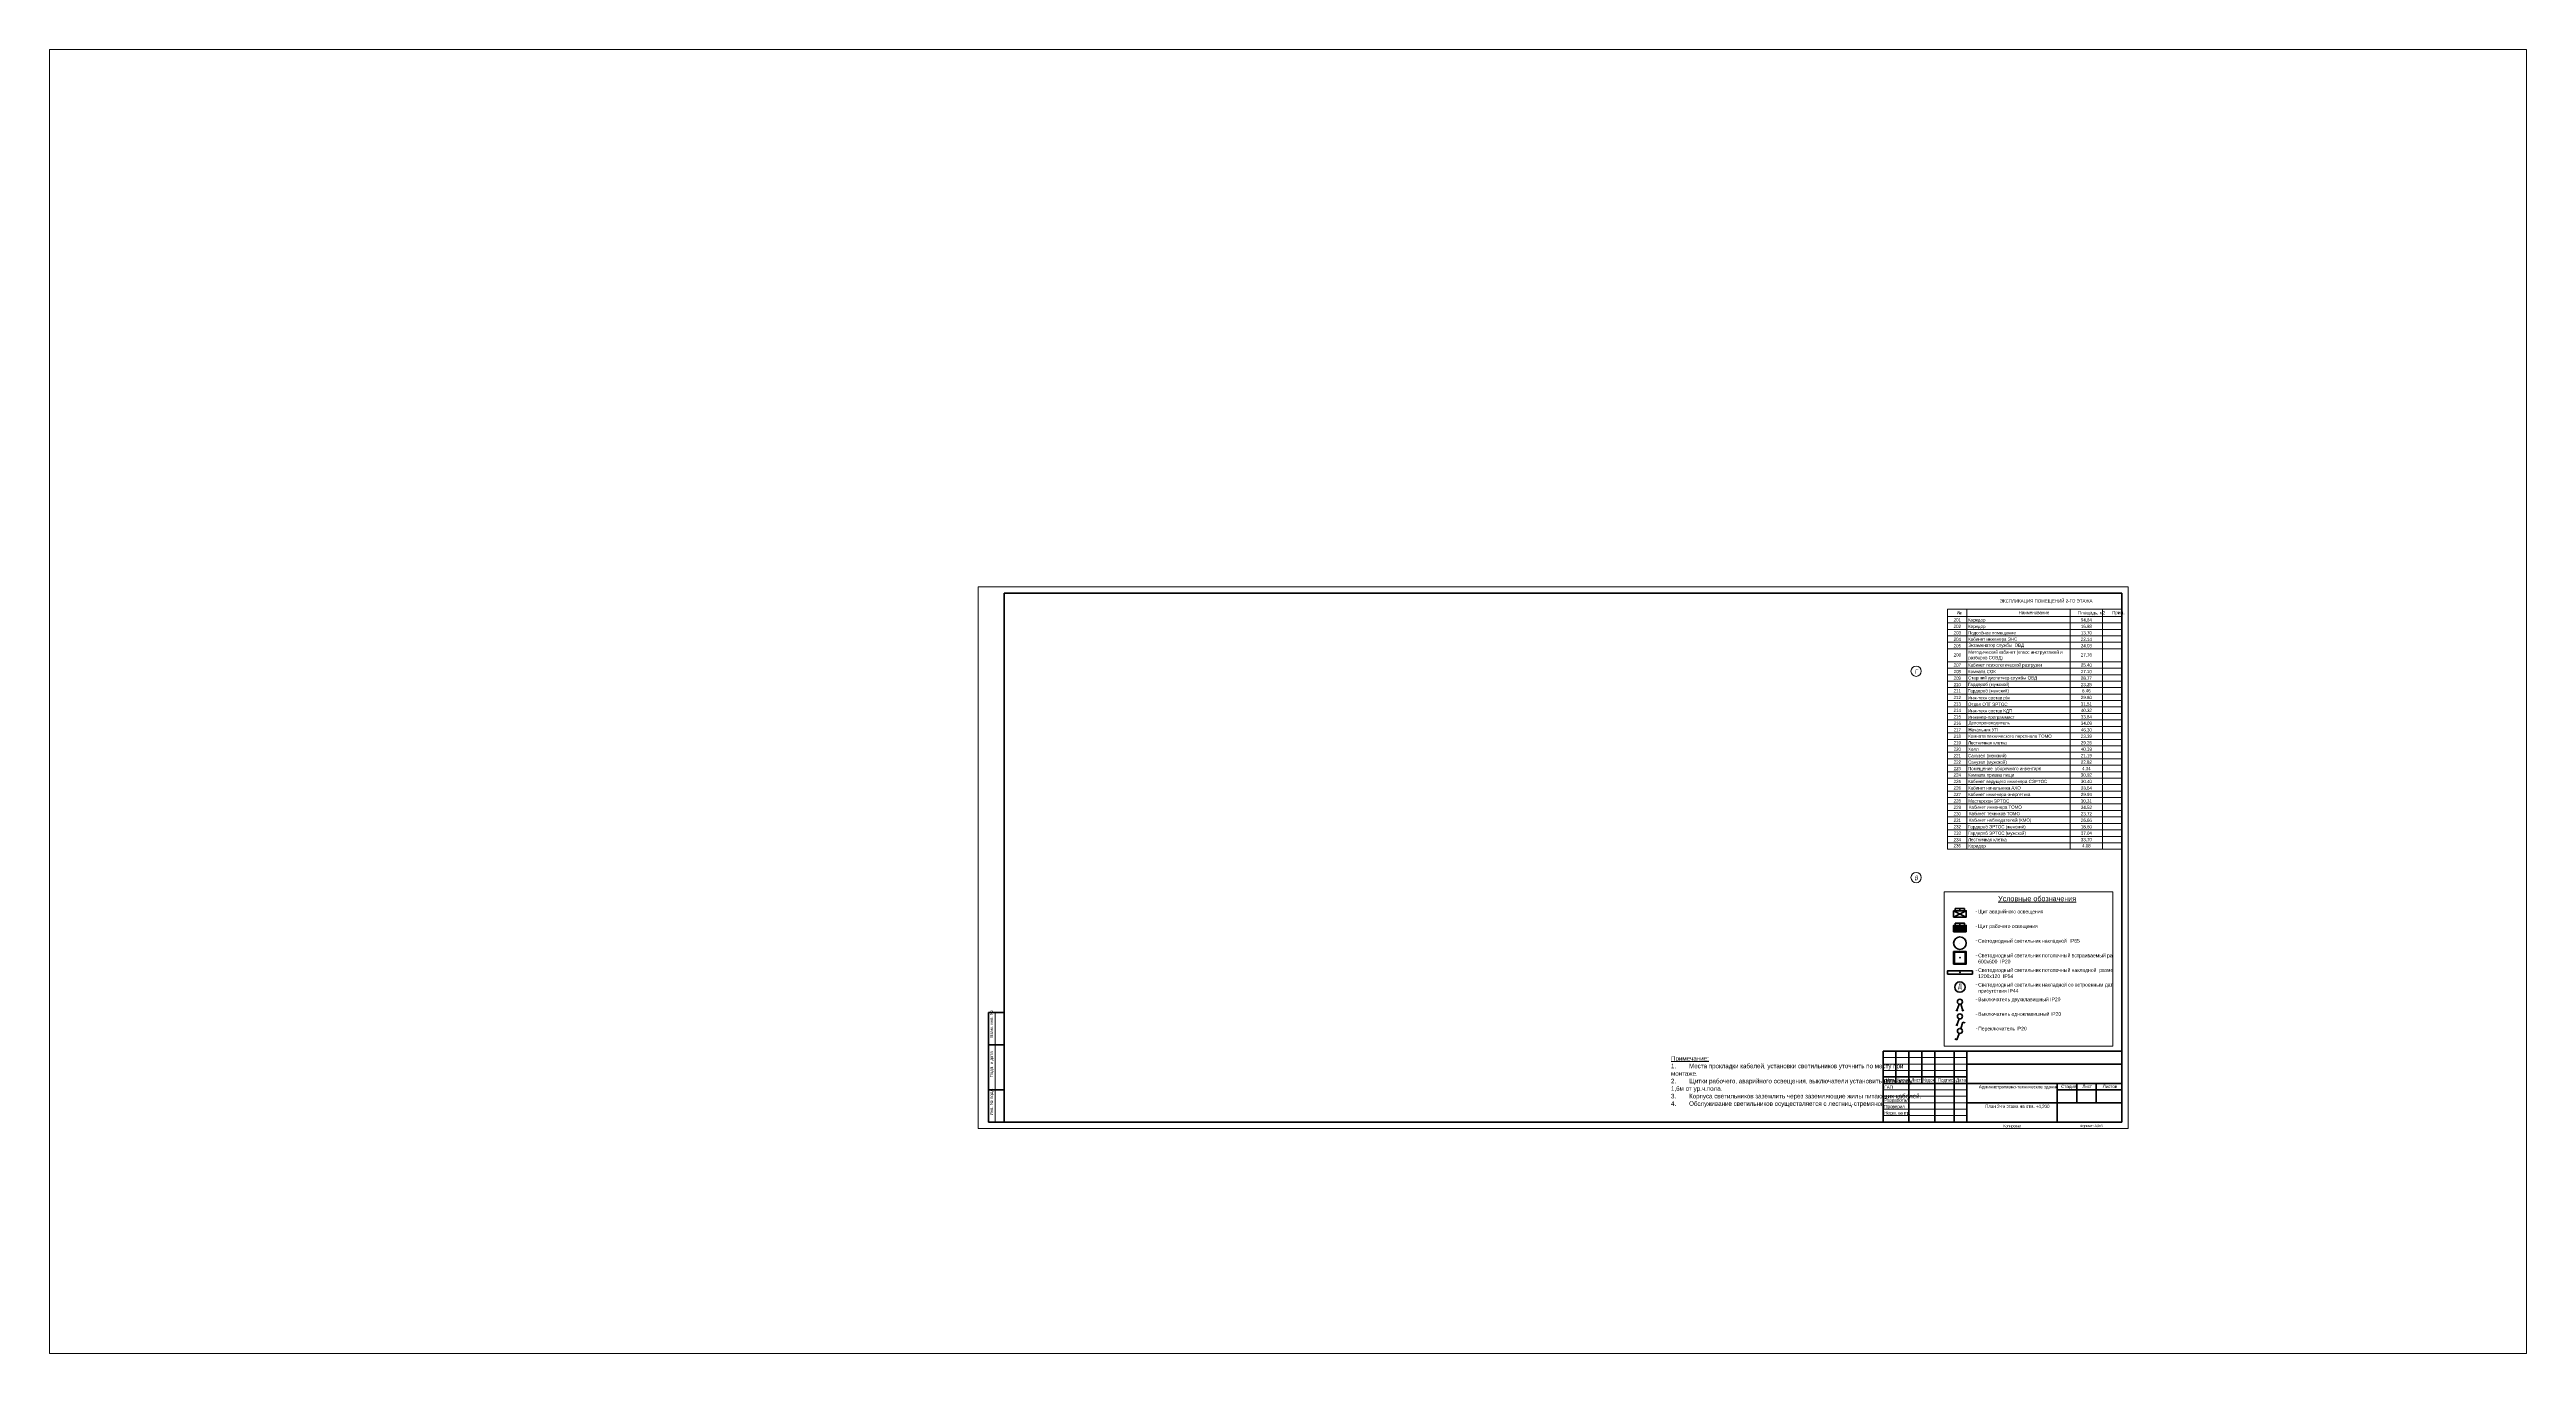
# Paper-space layout 'Layout1' of a CAD drawing. Header units: metres. Extents: x -13451 to 1052, y -169 to 1210.
# Drawn here: x -867 to 1052, y -169 to 842 of the extents above.
# The model-space entities are those that its viewports show. They can reach past a viewport. Long polylines and large blocks are cut down to what shows.
import ezdxf

# ---------------------------------------------------------------- set-up
doc = ezdxf.new("R2010")
doc.units = ezdxf.units.M
doc.linetypes.add('DASHED', pattern=[0.75, 0.5, -0.25])
doc.linetypes.add('HIDDEN2', pattern=[0.1875, 0.125, -0.0625])
doc.layers.add('A-DETL', color=7, linetype='Continuous', lineweight=5, true_color=0x00a600)
for name, color, linetype, lineweight in [('A-DETL-THIN', 7, 'Continuous', 5), ('G-ANNO-SCHD', 7, 'Continuous', 9), ('G-ANNO-TEXT', 7, 'Continuous', 9), ('G-ANNO-TTLB', 7, 'Continuous', 9), ('G-ANNO-TTLB-THIN', 7, 'Continuous', 9), ('nadpisi', 84, 'Continuous', 13), ('ав осв', 1, 'HIDDEN2', 40), ('раб осв', 7, 'Continuous', 40), ('Тонкие', 94, 'Continuous', 15), ('ЭЛ', 250, 'Continuous', 50), ('ЭЛ.освещ.', 150, 'Continuous', 50), ('ЭОМ', 7, 'Continuous', 40)]:
    doc.layers.add(name, color=color, linetype=linetype, lineweight=lineweight)
doc.styles.add('Arial', font='ARIALN.TTF', dxfattribs={"width": 0.8, "height": 2.5})
doc.styles.add('GOST Common_6', font='', dxfattribs={"width": 0.8, "height": 3})
doc.styles.add('GOST Common_I_6', font='ARIALN.TTF', dxfattribs={"height": 2.5})
doc.styles.add('GOST Common_I_7', font='ARIALN.TTF', dxfattribs={"height": 3.5})
doc.styles.add('GOST Common_I_8', font='ARIALN.TTF', dxfattribs={"height": 2.5})
doc.styles.add('GOST Common_I_9', font='ARIALN.TTF', dxfattribs={"height": 2})
doc.styles.add('ISOCPEUR_I', font='ARIALN.TTF', dxfattribs={"height": 2})
doc.styles.get("Standard").update_dxf_attribs({"font": 'ARIALN.TTF'})
doc.styles.get('GOST Common_6').set_extended_font_data('GOST Common')

# ---------------------------------------------------------------- blocks, each defined once
blk = doc.blocks.new('Штамп ГОСТ - A3_3A-1250180-Маркировочный план 2-го этажа на отм_ _4_200')
at = {"layer": 'G-ANNO-TTLB'}
for p, q in [((-192, 271.5), (-192, -148.5)), ((-192, 271.5), (699, 271.5)), ((699, 271.5), (699, -148.5)), ((-192, -58.5), (-192, 216.5)), ((699, -148.5), (-192, -148.5))]:
    blk.add_line(p, q, dxfattribs=at)
at = {"layer": 'G-ANNO-TTLB', "lineweight": 35}
for p, q in [((-172, 266.5), (-172, -143.5)), ((694, 266.5), (-172, 266.5)), ((694, -143.5), (694, 266.5)), ((-184, -58.5), (-184, -143.5)), ((-184, -58.5), (-172, -58.5)), ((-184, -83.5), (-172, -83.5)), ((509, -88.5), (509, -143.5)), ((694, -88.5), (509, -88.5)), ((519, -88.5), (519, -113.5)), ((529, -88.5), (529, -143.5)), ((539, -88.5), (539, -113.5)), ((549, -88.5), (549, -143.5)), ((564, -88.5), (564, -143.5)), ((574, -88.5), (574, -143.5)), ((574, -108.5), (509, -108.5)), ((694, -113.5), (509, -113.5)), ((694, -98.5), (574, -98.5)), ((644, -113.5), (644, -143.5)), ((659, -113.5), (659, -128.5)), ((674, -113.5), (674, -128.5)), ((-184, -118.5), (-172, -118.5)), ((694, -128.5), (574, -128.5)), ((694, -118.5), (644, -118.5)), ((-184, -143.5), (-172, -143.5)), ((-172, -143.5), (694, -143.5))]:
    blk.add_line(p, q, dxfattribs=at)
at = {"layer": 'G-ANNO-TTLB-THIN'}
for p, q in [((-179, -58.5), (-179, -143.5)), ((574, -93.5), (509, -93.5)), ((574, -98.5), (509, -98.5)), ((574, -103.5), (509, -103.5)), ((574, -118.5), (509, -118.5)), ((574, -123.5), (509, -123.5)), ((574, -128.5), (509, -128.5)), ((574, -133.5), (509, -133.5)), ((574, -138.5), (509, -138.5))]:
    blk.add_line(p, q, dxfattribs=at)
at = {"layer": 'G-ANNO-TTLB', "char_height": 2.5, "attachment_point": 1, "rotation": 90, "style": 'GOST Common_I_6'}
for s, insert, width in [('Взам. инв. №', (-183, -78.1), 19.048), ('Подп. и дата', (-183, -108.9), 19.305), ('Инв. № подл.', (-183, -138.4), 18.599)]:
    blk.add_mtext(s, dxfattribs=dict(at, insert=insert, width=width))
at = {"layer": 'G-ANNO-TTLB', "attachment_point": 1}
for s, insert, char_height, width, style in [('Изм.', (511.4, -109.6), 2.5, 6.413, 'GOST Common_I_6'), ('Кол.уч.', (519.7, -109.6), 2.5, 10.454, 'GOST Common_I_6'), ('Лист', (530.9, -109.6), 2.5, 7.504, 'GOST Common_I_6'), ('№док.', (539.8, -109.6), 2.5, 10.101, 'GOST Common_I_8'), ('Подпись', (551.5, -109.6), 2.5, 12.186, 'GOST Common_I_6'), ('Дата', (565.5, -109.6), 2.5, 8.466, 'GOST Common_I_6'), ('Стадия', (647, -114.6), 2.5, 11.159, 'GOST Common_I_6'), ('Лист', (663.4, -114.6), 2.5, 7.504, 'GOST Common_I_6'), ('Листов', (679.2, -114.6), 2.5, 10.967, 'GOST Common_I_6'), ('Копировал', (602.3, -145.5), 2, 16.515, 'ISOCPEUR_I'), ('Формат: А3х3', (661.5, -145.4), 2, 21.726, 'GOST Common_I_9')]:
    blk.add_mtext(s, dxfattribs=dict(at, insert=insert, char_height=char_height, width=width, style=style))
blk = doc.blocks.new('ARS.R UNI LED')
at = {"color": 5, "lineweight": 30, "ltscale": 100}
blk.add_lwpolyline([(2913223, 2072749), (2913733, 2072749), (2913733, 2073259), (2913223, 2073259)], close=True, dxfattribs=at)
at = {"color": 0, "lineweight": 40, "ltscale": 100}
blk.add_point((2913478, 2073004), dxfattribs=at)
at = {"layer": 'ЭЛ', "color": 5, "lineweight": 40, "ltscale": 10}
blk.add_lwpolyline([(2913178, 2073304), (2913778, 2073304), (2913778, 2072704), (2913178, 2072704)], close=True, dxfattribs=at)
blk = doc.blocks.new('BUG LED')
at = {"layer": 'раб осв', "color": 0, "lineweight": 40, "ltscale": 100}
blk.add_line((62382, -35891), (62382, -35891), dxfattribs=at)
at = {"layer": 'раб осв', "color": 5}
blk.add_circle((62382, -35891), 300, dxfattribs=at)
blk = doc.blocks.new('TS LED')
at = {"lineweight": 40, "ltscale": 100}
blk.add_line((2928354, 2077053), (2928354, 2077053), dxfattribs=at)
at = {"color": 5, "lineweight": 40, "ltscale": 100}
blk.add_circle((2928354, 2077053), 250, dxfattribs=at)
at = {"layer": 'nadpisi', "color": 5, "insert": (2928254, 2077221), "char_height": 250, "width": 1402.07, "attachment_point": 1, "style": 'Arial'}
blk.add_mtext('Д', dxfattribs=at)
blk = doc.blocks.new('LZ.OPL ECO LED')
at = {"color": 0, "lineweight": 40, "ltscale": 100}
blk.add_point((-484367, 7962), dxfattribs=at)
at = {"layer": 'раб осв', "color": 5, "lineweight": 40}
blk.add_lwpolyline([(-484967, 7887), (-483767, 7887), (-483767, 8037), (-484967, 8037)], close=True, dxfattribs=at)
blk = doc.blocks.new('выкл. 2 клав. скрыт.')
at = {"layer": 'ЭЛ.освещ.', "color": 0, "ltscale": 100}
for p, q in [((2902039, 2044042), (2902344, 2044148)), ((2902039, 2043963), (2902344, 2043857)), ((2902361, 2044099), (2902327, 2044197)), ((2902361, 2043907), (2902327, 2043809))]:
    blk.add_line(p, q, dxfattribs=at)
blk.add_circle((2901926, 2044002), 120, dxfattribs=at)
blk = doc.blocks.new('выкл. 1 клав. скрыт')
at = {"layer": 'ЭЛ.освещ.', "color": 0, "ltscale": 100}
for p, q in [((2902123, 2044849), (2902427, 2044743)), ((2902444, 2044793), (2902411, 2044695))]:
    blk.add_line(p, q, dxfattribs=at)
blk.add_circle((2902010, 2044888), 120, dxfattribs=at)
blk = doc.blocks.new('перекл. 2 клав. скрыт.')
at = {"layer": 'раб осв', "color": 0, "lineweight": 40}
for points in [[(-501557, 8735), (-501459, 8769)], [(-501459, 8769), (-501354, 8465)], [(-501275, 8238), (-501169, 7934)], [(-501169, 7934), (-501071, 7968)]]:
    blk.add_lwpolyline(points, dxfattribs=at)
blk.add_circle((-501314, 8351), 120, dxfattribs=at)

msp = doc.modelspace()

# ---------------------------------------------------------------- hatches: boundary and pattern name
at = {"layer": 'ЭОМ', "ltscale": 100}
h = msp.add_hatch(color=256, dxfattribs=at)
h.dxf.hatch_style = 1
h.paths.add_polyline_path([(227623.2638, 286299.486), (227623.2638, 286305.4981), (227611.2396, 286305.4981), (227611.2396, 286299.486)])

# ---------------------------------------------------------------- linework, layer by layer
at = {"layer": 'ав осв', "linetype": 'DASHED', "lineweight": 40, "ltscale": 500}
msp.add_lwpolyline([(227621.6905, 286319.5263), (227621.6905, 286321.6328), (227617.2517, 286321.6328), (227617.2517, 286319.5263), (227617.2517, 286321.6328), (227612.7687, 286321.6328), (227612.7687, 286319.5263)], dxfattribs=at)
at = {"layer": 'раб осв', "color": 0, "lineweight": 40, "ltscale": 100}
msp.add_lwpolyline([(227621.6905, 286305.4981), (227621.6905, 286307.6047), (227617.2517, 286307.6047), (227617.2517, 286305.4981), (227617.2517, 286307.6047), (227612.7687, 286307.6047), (227612.7687, 286305.4981)], dxfattribs=at)
at = {"layer": 'ЭОМ', "ltscale": 100}
for p, q in [((227623.2638, 286319.5263), (227611.2396, 286313.5142)), ((227611.2396, 286319.5263), (227623.2638, 286313.5142))]:
    msp.add_line(p, q, dxfattribs=at)
for points in [[(227611.2396, 286319.5263), (227623.2638, 286319.5263), (227623.2638, 286313.5142), (227611.2396, 286313.5142)], [(227623.2638, 286299.486), (227611.2396, 286299.486), (227611.2396, 286305.4981), (227623.2638, 286305.4981)]]:
    msp.add_lwpolyline(points, close=True, dxfattribs=at)

# ---------------------------------------------------------------- block references
at = {"layer": 'раб осв', "xscale": 0.020040241186095, "yscale": 0.020040241186095, "zscale": 0.020040241186095}
msp.add_blockref('BUG LED', (226367.1072, 287007.7373), dxfattribs=at)
at = {"layer": 'раб осв', "color": 0, "lineweight": 40, "ltscale": 100, "xscale": 0.020040241186095, "yscale": 0.020040241186095, "zscale": 0.020040241186095}
for name, p in [('ARS.R UNI LED', (169230.4558, 244730.9446)), ('TS LED', (168932.3359, 244621.7416))]:
    msp.add_blockref(name, p, dxfattribs=at)
at = {"layer": 'раб осв', "color": 0, "lineweight": 40, "yscale": 0.020040241186095, "zscale": 0.020040241186095}
for name, p, xscale in [('LZ.OPL ECO LED', (237324.0768, 286100.8471), 0.020040241186095), ('перекл. 2 клав. скрыт.', (217570.7943, 286036.9324), -0.020040241186095)]:
    msp.add_blockref(name, p, dxfattribs=dict(at, xscale=xscale))
at = {"layer": 'раб осв', "color": 0, "lineweight": 40, "ltscale": 100, "yscale": 0.020040241186095, "zscale": 0.020040241186095}
for name, p, xscale, rotation in [('выкл. 2 клав. скрыт.', (268579.5529, 344387.6501), -0.020040241186095, 90), ('выкл. 1 клав. скрыт', (186637.1979, 344375.2966), 0.020040241186095, 270)]:
    msp.add_blockref(name, p, dxfattribs=dict(at, xscale=xscale, rotation=rotation))

# ---------------------------------------------------------------- texts
at = {"layer": 'G-ANNO-TEXT', "attachment_point": 1}
for s, insert, char_height, width, style in [('{\\fArial Narrow|b0|i0|c204|p34;\\W1;\\LУсловные обозначения\\l }', (227653.8369, 286333.6859), 5, 73.710226, 'GOST Common_6'), ('- ', (227632.1166, 286320.5202), 3, 3.07848, 'GOST Common_6'), ('Щит аварийного освещения', (227634.6566, 286320.5202), 3.5, 61.493674, 'GOST Common_I_7'), ('- ', (227632.0367, 286306.4921), 3, 3.07848, 'GOST Common_6'), ('Щит рабочего освещения', (227634.5767, 286306.4921), 3.5, 52.458334, 'GOST Common_I_7'), ('- ', (227632.1166, 286292.4639), 3, 3.07848, 'GOST Common_6'), ('- ', (227632.1965, 286278.4357), 3, 3.07848, 'GOST Common_6'), ('Светодиодный светильник накладной  IP65 ', (227634.6566, 286292.4639), 3.5, 88.255596, 'GOST Common_I_7'), ('Светодиодный светильник потолочный встраиваемый размером 600х600  IP20 ', (227634.7365, 286278.4357), 3.5, 124.9919, 'GOST Common_I_7'), ('- ', (227632.1965, 286264.4076), 3, 3.07848, 'GOST Common_6'), ('Светодиодный светильник потолочный накладной  размером 1200х120  IP54', (227634.7365, 286264.4076), 3.5, 126.266612, 'GOST Common_I_7'), ('- ', (227632.1965, 286250.3794), 3, 3.07848, 'GOST Common_6'), ('Светодиодный светильник накладной со встроенным датчиком присутствия IP44', (227634.7365, 286250.3794), 3.5, 136.814101, 'GOST Common_I_7'), ('- ', (227632.1965, 286236.3512), 3, 3.07848, 'GOST Common_6'), ('- ', (227632.1965, 286222.3231), 3, 3.07848, 'GOST Common_6'), ('Выключатель двухклавишный IP20', (227634.7365, 286236.3512), 3.5, 76.529853, 'GOST Common_I_7'), ('Выключатель одноклавишный IP20', (227634.7365, 286222.3231), 3.5, 112.977835, 'GOST Common_I_7'), ('- ', (227632.1965, 286208.2949), 3, 3.07848, 'GOST Common_6'), ('Переключатель IP20', (227634.7365, 286208.2949), 3.5, 112.977835, 'GOST Common_I_7')]:
    msp.add_mtext(s, dxfattribs=dict(at, insert=insert, char_height=char_height, width=width, style=style))

psp = doc.layouts.get("Layout1")

# ---------------------------------------------------------------- linework, layer by layer
at = {"layer": 'A-DETL', "color": 7, "lineweight": 15}
for centre in [(578.7, 360.3), (578.7, 200.3)]:
    psp.add_circle(centre, 4, dxfattribs=at)
at = {"layer": 'A-DETL-THIN', "lineweight": 9}
for p, q in [((603.1, 408.5), (603.1, 402.7)), ((618.1, 408.5), (618.1, 402.7)), ((698.1, 408.5), (698.1, 402.7)), ((723.1, 408.5), (723.1, 402.7)), ((603.1, 402.7), (603.1, 397.7)), ((618.1, 397.7), (603.1, 397.7)), ((603.1, 397.7), (603.1, 392.7)), ((618.1, 392.7), (603.1, 392.7)), ((603.1, 392.7), (603.1, 387.7)), ((618.1, 387.7), (603.1, 387.7)), ((603.1, 387.7), (603.1, 382.7)), ((698.1, 402.7), (618.1, 402.7)), ((618.1, 402.7), (618.1, 397.7)), ((698.1, 397.7), (618.1, 397.7)), ((618.1, 397.7), (618.1, 392.7)), ((698.1, 392.7), (618.1, 392.7)), ((618.1, 392.7), (618.1, 387.7)), ((698.1, 387.7), (618.1, 387.7)), ((618.1, 387.7), (618.1, 382.7)), ((723.1, 402.7), (698.1, 402.7)), ((698.1, 402.7), (698.1, 397.7)), ((723.1, 397.7), (698.1, 397.7)), ((698.1, 397.7), (698.1, 392.7)), ((723.1, 392.7), (698.1, 392.7)), ((698.1, 392.7), (698.1, 387.7)), ((723.1, 387.7), (698.1, 387.7)), ((698.1, 387.7), (698.1, 382.7)), ((738.1, 402.7), (723.1, 402.7)), ((723.1, 402.7), (723.1, 397.7)), ((738.1, 397.7), (723.1, 397.7)), ((723.1, 397.7), (723.1, 392.7)), ((738.1, 392.7), (723.1, 392.7)), ((723.1, 392.7), (723.1, 387.7)), ((738.1, 387.7), (723.1, 387.7)), ((723.1, 387.7), (723.1, 382.7)), ((738.1, 402.7), (738.1, 397.7)), ((738.1, 397.7), (738.1, 392.7)), ((738.1, 392.7), (738.1, 387.7)), ((738.1, 387.7), (738.1, 382.7)), ((618.1, 382.7), (603.1, 382.7)), ((603.1, 382.7), (603.1, 377.7)), ((618.1, 377.7), (603.1, 377.7)), ((603.1, 377.7), (603.1, 372.6)), ((603.1, 372.6), (603.1, 367.6)), ((618.1, 367.6), (603.1, 367.6)), ((603.1, 367.6), (603.1, 362.6)), ((698.1, 382.7), (618.1, 382.7)), ((618.1, 382.7), (618.1, 377.7)), ((698.1, 377.7), (618.1, 377.7)), ((618.1, 377.7), (618.1, 372.6)), ((618.1, 372.6), (618.1, 367.6)), ((698.1, 367.6), (618.1, 367.6)), ((618.1, 367.6), (618.1, 362.6)), ((723.1, 382.7), (698.1, 382.7)), ((698.1, 382.7), (698.1, 377.7)), ((723.1, 377.7), (698.1, 377.7)), ((698.1, 377.7), (698.1, 372.6)), ((698.1, 372.6), (698.1, 367.6)), ((723.1, 367.6), (698.1, 367.6)), ((698.1, 367.6), (698.1, 362.6)), ((738.1, 382.7), (723.1, 382.7)), ((723.1, 382.7), (723.1, 377.7)), ((738.1, 377.7), (723.1, 377.7)), ((723.1, 377.7), (723.1, 372.6)), ((723.1, 372.6), (723.1, 367.6)), ((738.1, 367.6), (723.1, 367.6)), ((723.1, 367.6), (723.1, 362.6)), ((738.1, 382.7), (738.1, 377.7)), ((738.1, 377.7), (738.1, 372.6)), ((738.1, 372.6), (738.1, 367.6)), ((738.1, 367.6), (738.1, 362.6)), ((618.1, 362.6), (603.1, 362.6)), ((603.1, 362.6), (603.1, 357.6)), ((618.1, 357.6), (603.1, 357.6)), ((603.1, 357.6), (603.1, 352.6)), ((618.1, 352.6), (603.1, 352.6)), ((603.1, 352.6), (603.1, 347.6)), ((618.1, 347.6), (603.1, 347.6)), ((603.1, 347.6), (603.1, 342.6)), ((698.1, 362.6), (618.1, 362.6)), ((618.1, 362.6), (618.1, 357.6)), ((698.1, 357.6), (618.1, 357.6)), ((618.1, 357.6), (618.1, 352.6)), ((698.1, 352.6), (618.1, 352.6)), ((618.1, 352.6), (618.1, 347.6)), ((698.1, 347.6), (618.1, 347.6)), ((618.1, 347.6), (618.1, 342.6)), ((723.1, 362.6), (698.1, 362.6)), ((698.1, 362.6), (698.1, 357.6)), ((723.1, 357.6), (698.1, 357.6)), ((698.1, 357.6), (698.1, 352.6)), ((723.1, 352.6), (698.1, 352.6)), ((698.1, 352.6), (698.1, 347.6)), ((723.1, 347.6), (698.1, 347.6)), ((698.1, 347.6), (698.1, 342.6)), ((738.1, 362.6), (723.1, 362.6)), ((723.1, 362.6), (723.1, 357.6)), ((738.1, 357.6), (723.1, 357.6)), ((723.1, 357.6), (723.1, 352.6)), ((738.1, 352.6), (723.1, 352.6)), ((723.1, 352.6), (723.1, 347.6)), ((738.1, 347.6), (723.1, 347.6)), ((723.1, 347.6), (723.1, 342.6)), ((738.1, 362.6), (738.1, 357.6)), ((738.1, 357.6), (738.1, 352.6)), ((738.1, 352.6), (738.1, 347.6)), ((738.1, 347.6), (738.1, 342.6)), ((618.1, 342.6), (603.1, 342.6)), ((603.1, 342.6), (603.1, 337.6)), ((618.1, 337.6), (603.1, 337.6)), ((603.1, 337.6), (603.1, 332.6)), ((618.1, 332.6), (603.1, 332.6)), ((603.1, 332.6), (603.1, 327.5)), ((618.1, 327.5), (603.1, 327.5)), ((603.1, 327.5), (603.1, 322.5)), ((698.1, 342.6), (618.1, 342.6)), ((618.1, 342.6), (618.1, 337.6)), ((698.1, 337.6), (618.1, 337.6)), ((618.1, 337.6), (618.1, 332.6)), ((698.1, 332.6), (618.1, 332.6)), ((618.1, 332.6), (618.1, 327.5)), ((698.1, 327.5), (618.1, 327.5)), ((618.1, 327.5), (618.1, 322.5)), ((723.1, 342.6), (698.1, 342.6)), ((698.1, 342.6), (698.1, 337.6)), ((723.1, 337.6), (698.1, 337.6)), ((698.1, 337.6), (698.1, 332.6)), ((723.1, 332.6), (698.1, 332.6)), ((698.1, 332.6), (698.1, 327.5)), ((723.1, 327.5), (698.1, 327.5)), ((698.1, 327.5), (698.1, 322.5)), ((738.1, 342.6), (723.1, 342.6)), ((723.1, 342.6), (723.1, 337.6)), ((738.1, 337.6), (723.1, 337.6)), ((723.1, 337.6), (723.1, 332.6)), ((738.1, 332.6), (723.1, 332.6)), ((723.1, 332.6), (723.1, 327.5)), ((738.1, 327.5), (723.1, 327.5)), ((723.1, 327.5), (723.1, 322.5)), ((738.1, 342.6), (738.1, 337.6)), ((738.1, 337.6), (738.1, 332.6)), ((738.1, 332.6), (738.1, 327.5)), ((738.1, 327.5), (738.1, 322.5)), ((618.1, 322.5), (603.1, 322.5)), ((603.1, 322.5), (603.1, 317.5)), ((618.1, 317.5), (603.1, 317.5)), ((603.1, 317.5), (603.1, 312.5)), ((618.1, 312.5), (603.1, 312.5)), ((603.1, 312.5), (603.1, 307.5)), ((618.1, 307.5), (603.1, 307.5)), ((603.1, 307.5), (603.1, 302.5)), ((698.1, 322.5), (618.1, 322.5)), ((618.1, 322.5), (618.1, 317.5)), ((698.1, 317.5), (618.1, 317.5)), ((618.1, 317.5), (618.1, 312.5)), ((698.1, 312.5), (618.1, 312.5)), ((618.1, 312.5), (618.1, 307.5)), ((698.1, 307.5), (618.1, 307.5)), ((618.1, 307.5), (618.1, 302.5)), ((723.1, 322.5), (698.1, 322.5)), ((698.1, 322.5), (698.1, 317.5)), ((723.1, 317.5), (698.1, 317.5)), ((698.1, 317.5), (698.1, 312.5)), ((723.1, 312.5), (698.1, 312.5)), ((698.1, 312.5), (698.1, 307.5)), ((723.1, 307.5), (698.1, 307.5)), ((698.1, 307.5), (698.1, 302.5)), ((738.1, 322.5), (723.1, 322.5)), ((723.1, 322.5), (723.1, 317.5)), ((738.1, 317.5), (723.1, 317.5)), ((723.1, 317.5), (723.1, 312.5)), ((738.1, 312.5), (723.1, 312.5)), ((723.1, 312.5), (723.1, 307.5)), ((738.1, 307.5), (723.1, 307.5)), ((723.1, 307.5), (723.1, 302.5)), ((738.1, 322.5), (738.1, 317.5)), ((738.1, 317.5), (738.1, 312.5)), ((738.1, 312.5), (738.1, 307.5)), ((738.1, 307.5), (738.1, 302.5)), ((618.1, 302.5), (603.1, 302.5)), ((603.1, 302.5), (603.1, 297.5)), ((618.1, 297.5), (603.1, 297.5)), ((603.1, 297.5), (603.1, 292.5)), ((618.1, 292.5), (603.1, 292.5)), ((603.1, 292.5), (603.1, 287.4)), ((698.1, 302.5), (618.1, 302.5)), ((618.1, 302.5), (618.1, 297.5)), ((698.1, 297.5), (618.1, 297.5)), ((618.1, 297.5), (618.1, 292.5)), ((698.1, 292.5), (618.1, 292.5)), ((618.1, 292.5), (618.1, 287.4)), ((723.1, 302.5), (698.1, 302.5)), ((698.1, 302.5), (698.1, 297.5)), ((723.1, 297.5), (698.1, 297.5)), ((698.1, 297.5), (698.1, 292.5)), ((723.1, 292.5), (698.1, 292.5)), ((698.1, 292.5), (698.1, 287.4)), ((738.1, 302.5), (723.1, 302.5)), ((723.1, 302.5), (723.1, 297.5)), ((738.1, 297.5), (723.1, 297.5)), ((723.1, 297.5), (723.1, 292.5)), ((738.1, 292.5), (723.1, 292.5)), ((723.1, 292.5), (723.1, 287.4)), ((738.1, 302.5), (738.1, 297.5)), ((738.1, 297.5), (738.1, 292.5)), ((738.1, 292.5), (738.1, 287.4)), ((618.1, 287.4), (603.1, 287.4)), ((603.1, 287.4), (603.1, 282.4)), ((618.1, 282.4), (603.1, 282.4)), ((603.1, 282.4), (603.1, 277.4)), ((618.1, 277.4), (603.1, 277.4)), ((603.1, 277.4), (603.1, 272.4)), ((618.1, 272.4), (603.1, 272.4)), ((603.1, 272.4), (603.1, 267.4)), ((698.1, 287.4), (618.1, 287.4)), ((618.1, 287.4), (618.1, 282.4)), ((698.1, 282.4), (618.1, 282.4)), ((618.1, 282.4), (618.1, 277.4)), ((698.1, 277.4), (618.1, 277.4)), ((618.1, 277.4), (618.1, 272.4)), ((698.1, 272.4), (618.1, 272.4)), ((618.1, 272.4), (618.1, 267.4)), ((723.1, 287.4), (698.1, 287.4)), ((698.1, 287.4), (698.1, 282.4)), ((723.1, 282.4), (698.1, 282.4)), ((698.1, 282.4), (698.1, 277.4)), ((723.1, 277.4), (698.1, 277.4)), ((698.1, 277.4), (698.1, 272.4)), ((723.1, 272.4), (698.1, 272.4)), ((698.1, 272.4), (698.1, 267.4)), ((738.1, 287.4), (723.1, 287.4)), ((723.1, 287.4), (723.1, 282.4)), ((738.1, 282.4), (723.1, 282.4)), ((723.1, 282.4), (723.1, 277.4)), ((738.1, 277.4), (723.1, 277.4)), ((723.1, 277.4), (723.1, 272.4)), ((738.1, 272.4), (723.1, 272.4)), ((723.1, 272.4), (723.1, 267.4)), ((738.1, 287.4), (738.1, 282.4)), ((738.1, 282.4), (738.1, 277.4)), ((738.1, 277.4), (738.1, 272.4)), ((738.1, 272.4), (738.1, 267.4)), ((618.1, 267.4), (603.1, 267.4)), ((603.1, 267.4), (603.1, 262.4)), ((618.1, 262.4), (603.1, 262.4)), ((603.1, 262.4), (603.1, 257.4)), ((618.1, 257.4), (603.1, 257.4)), ((603.1, 257.4), (603.1, 222.3)), ((618.1, 252.4), (603.1, 252.4)), ((698.1, 267.4), (618.1, 267.4)), ((618.1, 267.4), (618.1, 262.4)), ((698.1, 262.4), (618.1, 262.4)), ((618.1, 262.4), (618.1, 257.4)), ((698.1, 257.4), (618.1, 257.4)), ((618.1, 257.4), (618.1, 222.3)), ((698.1, 252.4), (618.1, 252.4)), ((723.1, 267.4), (698.1, 267.4)), ((698.1, 267.4), (698.1, 262.4)), ((723.1, 262.4), (698.1, 262.4)), ((698.1, 262.4), (698.1, 257.4)), ((723.1, 257.4), (698.1, 257.4)), ((698.1, 257.4), (698.1, 222.3)), ((723.1, 252.4), (698.1, 252.4)), ((738.1, 267.4), (723.1, 267.4)), ((723.1, 267.4), (723.1, 262.4)), ((738.1, 262.4), (723.1, 262.4)), ((723.1, 262.4), (723.1, 257.4)), ((738.1, 257.4), (723.1, 257.4)), ((723.1, 257.4), (723.1, 222.3)), ((738.1, 252.4), (723.1, 252.4)), ((738.1, 267.4), (738.1, 262.4)), ((738.1, 262.4), (738.1, 257.4)), ((738.1, 257.4), (738.1, 252.4)), ((618.1, 247.4), (603.1, 247.4)), ((618.1, 242.3), (603.1, 242.3)), ((618.1, 237.3), (603.1, 237.3)), ((618.1, 232.3), (603.1, 232.3)), ((698.1, 247.4), (618.1, 247.4)), ((698.1, 242.3), (618.1, 242.3)), ((698.1, 237.3), (618.1, 237.3)), ((698.1, 232.3), (618.1, 232.3)), ((723.1, 247.4), (698.1, 247.4)), ((723.1, 242.3), (698.1, 242.3)), ((723.1, 237.3), (698.1, 237.3)), ((723.1, 232.3), (698.1, 232.3)), ((738.1, 247.4), (723.1, 247.4)), ((738.1, 242.3), (723.1, 242.3)), ((738.1, 237.3), (723.1, 237.3)), ((738.1, 232.3), (723.1, 232.3)), ((618.1, 227.3), (603.1, 227.3)), ((618.1, 222.3), (603.1, 222.3)), ((698.1, 227.3), (618.1, 227.3)), ((698.1, 222.3), (618.1, 222.3)), ((723.1, 227.3), (698.1, 227.3)), ((723.1, 222.3), (698.1, 222.3)), ((738.1, 227.3), (723.1, 227.3)), ((738.1, 222.3), (723.1, 222.3))]:
    psp.add_line(p, q, dxfattribs=at)
at = {"layer": 'G-ANNO-SCHD'}
for p, q in [((603.1, 408.5), (738.1, 408.5)), ((738.1, 408.5), (738.1, 402.7)), ((618.1, 402.7), (603.1, 402.7))]:
    psp.add_line(p, q, dxfattribs=at)

# ---------------------------------------------------------------- block references
at = {"layer": 'G-ANNO-TTLB'}
psp.add_blockref('Штамп ГОСТ - A3_3A-1250180-Маркировочный план 2-го этажа на отм_ _4_200', (44.1, 154.3), dxfattribs=at)

# ---------------------------------------------------------------- texts
at = {"layer": 'G-ANNO-SCHD', "char_height": 2.5, "line_spacing_factor": 1.022761, "style": 'GOST Common_I_6'}
for s, insert, width, attachment_point in [('\\fArial Narrow|b1|i1|c204|p34|;\\W.8;№', (610.6, 407), 73.582, 1), ('ЭКСПЛИКАЦИЯ ПОМЕЩЕНИЙ 2-ГО ЭТАЖА', (643.6, 416), 73.582, 1), ('Наименование', (658.1, 407), 73.582, 1), ('Площадь, м2', (704.1, 406.9), 73.582, 1), ('Прим.', (730.6, 407), 73.582, 1), ('201', (610.6, 401.3), 4.646, 2), ('202', (610.6, 396.3), 5.159, 2), ('203', (610.6, 391.3), 5.159, 2), ('204', (610.6, 386.3), 5.401, 2), ('Коридор', (618.9, 401.3), 12.279, 1), ('Коридор', (618.9, 396.3), 12.279, 1), ('Подсобное помещение', (618.9, 391.3), 50.904, 1), ('Кабинет инженера ЭНС', (619, 386.4), 51.133, 1), ('94.84', (710.6, 401.3), 8.086, 2), ('22.14', (710.6, 386.3), 7.331, 2), ('16.88', (710.6, 396.3), 7.09, 2), ('13.70', (710.6, 391.3), 7.09, 2), ('205', (610.6, 381.3), 5.159, 2), ('206', (610.6, 374.2), 5.159, 2), ('207', (610.6, 366.3), 5.159, 2), ('Кабинет психологической разгрузки', (618.9, 363.1), 51.133, 7), ('Экзаменатор службы  ОВД', (619.1, 381.7), 51.133, 1), ('Методический кабинет (класс инструктажей и \\Pразборов СОВД)', (619.1, 368.8), 82.142, 7), ('24.03', (710.6, 381.3), 7.603, 2), ('27.76', (710.6, 374.2), 7.603, 2), ('25.40', (710.6, 366.3), 7.603, 2), ('208', (610.6, 361.3), 5.159, 2), ('209', (610.6, 356.2), 5.159, 2), ('210', (610.6, 351.2), 5.159, 2), ('211', (610.6, 346.4), 5.159, 2), ('Комната СОК', (618.9, 361.3), 73.582, 1), ('Старший диспетчер службы ОВД', (619, 356.4), 72.196, 1), ('Гардероб (женский)', (618.9, 346.4), 73.582, 1), ('Гардероб (мужской)', (619, 351.3), 51.133, 1), ('27.10', (710.6, 361.3), 7.603, 2), ('28.77', (710.6, 356.2), 6.582, 2), ('23.25', (710.6, 351.2), 7.331, 2), ('6.46', (710.6, 346.4), 7.603, 2), ('212', (610.6, 341.2), 5.159, 2), ('213', (610.6, 336.2), 5.159, 2), ('214', (610.6, 331.2), 5.159, 2), ('Отдел ОТГ ЭРТОС', (618.9, 335.9), 41.279, 1), ('Инж-техн состав р/н', (618.9, 340.9), 51.133, 1), ('Инж-техн состав КДП', (618.9, 330.9), 44.488, 1), ('40.32', (710.6, 331.2), 7.331, 2), ('29.80', (710.6, 341.2), 7.331, 2), ('31.51', (710.6, 336.2), 7.331, 2), ('215', (610.6, 326.2), 4.646, 2), ('216', (610.6, 321.2), 4.133, 2), ('217', (610.6, 316.1), 4.646, 2), ('218', (610.6, 311.1), 5.159, 2), ('Инженер-программист', (618.9, 325.9), 93.987, 1), ('Делопроизводитель', (619.2, 321.5), 51.133, 1), ('Комната технического персонала ТОМО', (619.1, 311.2), 72.536, 1), ('Начальник УП', (619.2, 316.2), 51.133, 1), ('46.30', (710.6, 316.1), 7.331, 2), ('33.84', (710.6, 326.2), 7.331, 2), ('34.09', (710.6, 321.2), 7.331, 2), ('23.39', (710.6, 311.1), 7.603, 2), ('219', (610.6, 306.1), 4.646, 2), ('220', (610.6, 301.1), 4.888, 2), ('221', (610.6, 296.1), 4.646, 2), ('222', (610.6, 291.1), 4.646, 2), ('Лестничная клетка', (618.9, 306.1), 38.988, 1), ('Холл', (618.9, 301.1), 7.362, 1), ('Санузел (женский)', (618.9, 296.1), 36.696, 1), ('Санузел (мужской)', (618.9, 291.1), 42.196, 1), ('40.39', (710.6, 301.1), 7.844, 2), ('29.26', (710.6, 306.1), 7.603, 2), ('21.19', (710.6, 296.1), 6.577, 2), ('22.82', (710.6, 291.1), 7.603, 2), ('223', (610.6, 286.1), 4.646, 2), ('224', (610.6, 281.1), 4.646, 2), ('225', (610.6, 276.1), 4.646, 2), ('226', (610.6, 271), 5.159, 2), ('Помещение  уборочного инвентаря', (618.9, 286.1), 84.133, 1), ('Комната приема пищи', (618.9, 281.1), 49.3, 1), ('Кабинет ведущего инженера СЭРТОС', (618.9, 276.1), 62.362, 1), ('Кабинет начальника АХО', (619, 271.1), 62.362, 1), ('30.92', (710.6, 281.1), 7.603, 2), ('30.40', (710.6, 276.1), 7.844, 2), ('33.64', (710.6, 271), 7.844, 2), ('4.34', (710.6, 286.1), 6.366, 2), ('227', (610.6, 266), 4.646, 2), ('228', (610.6, 261), 5.159, 2), ('229', (610.6, 256), 5.159, 2), ('230', (610.6, 251), 5.401, 2), ('Кабинет инженера-энергетика', (618.9, 266), 73.82, 1), ('Мастерская ЭРТОС', (619.1, 260.9), 34.609, 1), ('Кабинет инженера ТОМО', (619.6, 256.2), 62.362, 1), ('Кабинет техников ТОМО', (619.6, 251.2), 62.362, 1), ('29.93', (710.6, 266), 7.603, 2), ('30.31', (710.6, 261), 7.09, 2), ('34.52', (710.6, 256), 7.844, 2), ('23.72', (710.6, 251), 7.603, 2), ('231', (610.6, 246), 5.159, 2), ('232', (610.6, 241), 5.159, 2), ('233', (610.6, 236), 5.159, 2), ('234', (610.6, 231), 5.159, 2), ('Лестничная клетка', (618.9, 231), 48.391, 1), ('Гардероб ЭРТОС (женский)', (618.9, 241), 62.362, 1), ('Гардероб ЭРТОС (мужской)', (618.9, 236), 52.974, 1), ('Кабинет наблюдателей (КМО)', (619.6, 246.1), 62.362, 1), ('26.66', (710.6, 246), 7.603, 2), ('37.04', (710.6, 236), 7.844, 2), ('33.70', (710.6, 231), 7.603, 2), ('18.60', (710.6, 241), 7.09, 2), ('235', (610.6, 226.3), 5.159, 2), ('Коридор', (619.1, 226.1), 12.279, 1), ('4.08', (710.6, 226.3), 6.125, 2), ('ГИП', (554.1, 44.1), 73.582, 1), ('ГАП', (554.1, 39.1), 73.582, 1), ('Административно-техническое здание', (627.3, 39.4), 73.582, 1), ('Разработал', (554.1, 29.1), 73.582, 1), ('Проверил', (554.1, 24.1), 73.582, 1), ('План 2-го этажа на отм. +4,200', (632.2, 24.3), 73.582, 1), ('Норм. контр.', (554.1, 19.1), 73.582, 1)]:
    psp.add_mtext(s, dxfattribs=dict(at, insert=insert, width=width, attachment_point=attachment_point))
at = {"layer": 'G-ANNO-TEXT', "attachment_point": 1}
for s, insert, char_height, width, style in [('\\fGOST Common|b0|i1|c204|p34|;\\W.8;Г', (577.4, 361.8), 3.5, 2.501, 'GOST Common_I_7'), ('\\fGOST Common|b0|i1|c204|p34|;\\W.8;В', (577.4, 201.8), 3.5, 2.822, 'GOST Common_I_7'), ('\\fGOST Common|b0|i1|c204|p34|;\\W.8;^I', (233.2, 78), 2.5, 2.758, 'GOST Common_I_6'), ('\\fGOST Common|b0|i1|c204|p34|;\\W.8;^I', (233.6, 69.5), 2.5, 2.309, 'GOST Common_I_6'), ('\\fGOST Common|b0|i1|c204|p34|;\\W.8;^I', (233.6, 61.1), 2.5, 2.309, 'GOST Common_I_6'), ('\\fGOST Common|b0|i1|c204|p34|;\\W.8;^I', (233.7, 73.8), 2.5, 2.245, 'GOST Common_I_6'), ('\\fGOST Common|b0|i1|c204|p34|;\\W.8;^I', (233.8, 65.3), 2.5, 2.052, 'GOST Common_I_6'), ('\\fGOST Common|b0|i1|c204|p34|;\\W.8;^I', (233.6, 56.8), 2.5, 2.309, 'GOST Common_I_6'), ('\\fGOST Common|b0|i1|c204|p34|;\\W.8;^I', (233.6, 52.6), 2.5, 2.309, 'GOST Common_I_6'), ('\\fGOST Common|b0|i1|c204|p34|;\\W.8;^I', (233.6, 48.4), 2.5, 2.309, 'GOST Common_I_6'), ('\\fGOST Common|b0|i1|c204|p34|;\\W.8;^I', (234.7, 44.1), 2.5, 1.026, 'GOST Common_I_6')]:
    psp.add_mtext(s, dxfattribs=dict(at, insert=insert, char_height=char_height, width=width, style=style))
at = {"layer": 'Тонкие', "color": 0, "insert": (388.8, 61.9), "char_height": 3.5, "attachment_point": 1}
psp.add_mtext_dynamic_manual_height_columns('\\A1;{\\LПримечание:\\P\\pi-10.5,l10.5,t10.5;}1.^IМеста прокладки кабелей, установки светильников уточнить по месту при монтаже.\\P2.^IЩитки рабочего, аварийного освещения, выключатели установить на высоту 1,6м от ур.ч.пола.\\P3.^IКорпуса светильников заземлить {\\A0;через заземляющие жилы питающих кабелей. }\\P4.^IОбслуживание светильников осуществляется с лестниц-стремянок.', width=158.647, gutter_width=17.5, heights=[0], dxfattribs=at)

# ---------------------------------------------------------------- viewports
at = {"layer": '0'}
psp.add_viewport(center=(92.1, 336.8), size=(1919, 1010.757), view_center_point=(92.0602, 336.827), view_height=1010.756623, dxfattribs=at)
psp.add_viewport(center=(665.8, 129.5), size=(130.6, 119.604), view_center_point=(227682.9976, 286263.7403), view_height=147.917553, status=3, dxfattribs=at)

doc.saveas('drawing.dxf')
